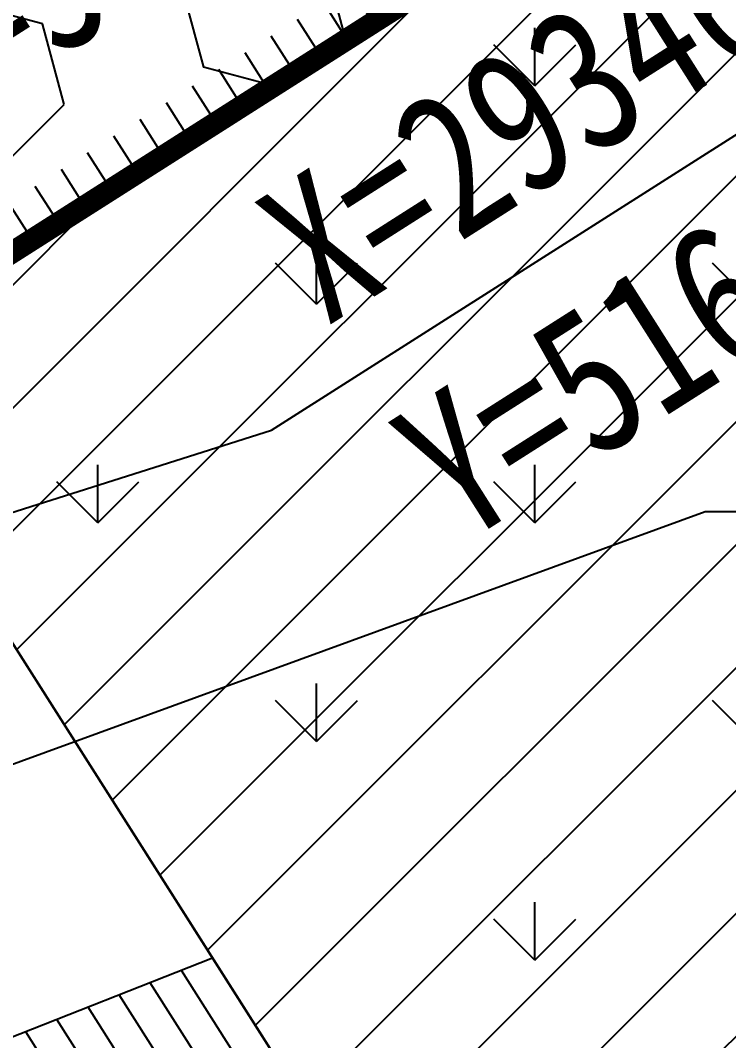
# Model space of a CAD drawing. Extents: x 1977 to 1034874806, y 3985 to 587211952.
# Drawn here: x 516867043 to 516873512, y 293463868 to 293473182 of the extents above; entities that cross this region are included whole.
import ezdxf

# ---------------------------------------------------------------- set-up
doc = ezdxf.new("R2010")
doc.units = 0
doc.header["$LTSCALE"] = 10
doc.header["$MEASUREMENT"] = 0
doc.linetypes.add('DASH', pattern=[0.35, 0.25, -0.1])
for name, color, linetype in [('01-标注_符号2', 200, 'Continuous'), ('A-E_楼梯', 171, 'Continuous'), ('M-建筑 地下室轮廓', 120, 'DASH'), ('M-建筑 坐标', 3, 'Continuous'), ('M-用地 代征绿地', 126, 'Continuous'), ('M-用地 代征道路', 216, 'Continuous'), ('M-绿化 填充 0.2覆土', 97, 'Continuous'), ('M-绿化 填充 实土104', 126, 'Continuous'), ('SPACE_HATCH', 8, 'Continuous')]:
    doc.layers.add(name, color=color, linetype=linetype)
doc.styles.add('-黑体', font='simhei.ttf', dxfattribs={"width": 0.8})
pattern_1 = [(45, (0, 0), (-561.2660075668219, 561.266007566822), [])]

# ---------------------------------------------------------------- blocks, each defined once
blk = doc.blocks.new('hteatr')
for p, q in [((12419.71508747435, -600.0000000000073), (0, -600.0000000000073)), ((6419.715087474353, -600.0000000000109), (5719.945974578572, -4200.000000000011)), ((12361.40099473303, -900.0000000000073), (6361.400994733049, -900.0000000000073)), ((12303.08690199173, -1200.000000000022), (6303.08690199173, -1200.000000000022)), ((12244.77280925041, -1500.000000000007), (6244.772809250411, -1499.999999999993)), ((12186.45871650909, -1800.000000000007), (6186.458716509092, -1800.000000000007)), ((12128.14462376777, -2100.000000000022), (6128.144623767774, -2100.000000000022)), ((12069.83053102647, -2400.000000000022), (6069.830531026455, -2400.000000000022))]:
    blk.add_line(p, q)
blk = doc.blocks.new('A$C3870481D')
at = {"layer": 'A-E_楼梯'}
blk.add_blockref('hteatr', (-23999.99466332793, 19400.00000023842), dxfattribs=at)
blk = doc.blocks.new('$LinePat$饰面砖')
at = {"color": 0}
for p, q in [((35, 0), (35, -100)), ((0, -100), (70, -100))]:
    blk.add_line(p, q, dxfattribs=at)

msp = doc.modelspace()

# ---------------------------------------------------------------- hatches: boundary and pattern name
at = {"layer": 'M-用地 代征绿地'}
h = msp.add_hatch(dxfattribs=at)
h.set_pattern_fill('普通砖', color=256, scale=500)
h.set_pattern_definition([(45, (5.364418029785156e-07, 897.5567491059301), (-883.8838300365748, 883.883830036575), [])])
h.paths.add_polyline_path([(517108949.4738886, 293584566.12585), (516934370.473893, 293583962.12585, 0.0374860606277796), (516891827.4738886, 293580619.12585, 0.03748490662940623), (516850261.4738886, 293570963.12585), (516833056.4738886, 293559606.12585), (516819246.4738886, 293553754.12585), (516805770.4738886, 293547171.12585), (516801837.4738886, 293531335.12585, -0.06489418597320953), (516865813.4738886, 293557783.12585, -0.0648428666169169), (516934428.4738873, 293566962.12585), (517119045.4738886, 293567601.12585), (517119567.7450143, 293474751.0862261, 0.4125670460722625), (517125567.6500984, 293468784.835022), (517128567.8982193, 293468784.835022, 0.04329282612153178), (517129601.1019961, 293468874.463633), (517129061.4738886, 293564635.12585)])
at = {"layer": 'M-用地 代征道路', "linetype": 'Continuous'}
h = msp.add_hatch(dxfattribs=at)
h.set_pattern_fill('ANSI31', color=256, scale=2000, angle=45)
h.set_pattern_definition([(90, (5.364418029785156e-07, -8.940696716308594e-07), (-3175, 6.821210263296962e-13), [])])
h.paths.add_polyline_path([(516805773.0000005, 293547165.9999991), (516819249.0000005, 293553748.9999991), (516833059.0000005, 293559600.9999991), (516850264.0000005, 293570957.9999991, -0.03748490662940613), (516891830.0000005, 293580613.9999991, -0.03748606062518316), (516934373.000002, 293583956.9999991), (517108952.0000005, 293584560.9999991), (517129064.0000005, 293564629.9999991), (517129758.0000005, 293441474.9999991), (517124870.0000005, 293421446.9999991), (517125067.0000005, 293386447.9999991), (517120118.0000005, 293377369.9999991), (517113257.0000005, 293364785.9999991), (516977085.0000005, 293278101.9999991), (516956377.0000005, 293282700.9999991), (516937582.0000005, 293312226.9999991), (516922624.0000005, 293326412.9999991), (516799129.0000005, 293520413.9999991), (516801840.0000005, 293531329.9999991)], flags=16)
edge = h.paths.add_edge_path()
edge.add_line((517148867.0000005, 293599698.9999991), (516934315.3290611, 293598955.9803599))
edge.add_arc((516935357.1341338, 293298946.8746312), 300010.9145980633, 90.19896327367037, 106.3380198189794)
edge.add_arc((516935363.7905613, 293298956.2722516), 300003.7690770355, 106.3397446327378, 122.480048359494)
edge.add_line((516774260.0000024, 293552033.0000004), (516760762.0000005, 293543440.9999991))
edge.add_line((516760762.0000005, 293543440.9999991), (516959452.0000005, 293231314.9999991))
edge.add_line((516959452.0000005, 293231314.9999991), (517150257.0000005, 293352775.9999991))
edge.add_line((517150257.0000005, 293352775.9999991), (517148867.0000005, 293599698.9999991))
h.paths.add_polyline_path([(516983988.0000005, 293276569.999999), (516977085.0000005, 293278101.9999991), (517113257.0000005, 293364785.9999991), (517108308.0000005, 293355707.9999991), (517078783.0000005, 293336912.9999991), (517064596.0000005, 293321954.9999992), (517033070.0000005, 293301886.9999991), (517013514.0000007, 293295364.9999992)])
at = {"layer": 'M-绿化 填充 0.2覆土'}
h = msp.add_hatch(dxfattribs=at)
h.set_pattern_fill('HEX', color=256, scale=800, angle=45)
h.set_pattern_definition([(45, (517055335.4446935, 293344865.7831461), (-933.2553690019039, 933.2553690019041), [762, -1524]), (165, (517055335.4446935, 293344865.7831461), (-341.5951732729175, -1274.850542274821), [762, -1524]), (105, (517055874.2600608, 293345404.5985134), (-1274.850542274821, -341.595173272917), [762, -1524])])
h.paths.add_polyline_path([(516929108.860943, 293455138.4293203), (516941419.9365612, 293461566.8412952), (516939151.6311547, 293462849.7868321), (516942117.1977516, 293468546.8843693), (516897640.1799669, 293491700.1679962), (516862856.9577619, 293475145.1839177, 0.03067195919542069), (516861677.3181407, 293474492.2235571), (516856455.8750296, 293471168.4510267), (516857223.6855791, 293469961.7126732), (516860007.0581194, 293471732.9318341), (516861564.9282266, 293469286.5028889), (516861510.3450565, 293469252.4501446), (516858782.8296829, 293467510.2981029), (516859531.2171252, 293466333.7135959), (516865527.1530264, 293470147.6561309), (516881167.2081652, 293480095.790576)])
at = {"layer": 'M-绿化 填充 实土104'}
h = msp.add_hatch(dxfattribs=at)
h.set_pattern_fill('GRASS', color=256, scale=1000)
h.set_pattern_definition([(90, (517087751.5588478, 293224887.3847584), (-1995.59095, 1995.59095), [529.16132, -3462.0203]), (45, (517087751.5588478, 293224887.3847584), (-1995.592310163021, 1995.592310163021), [529.16132, -2293.0323]), (135, (517087751.5588478, 293224887.3847584), (-1995.592310163021, -1995.592310163021), [529.16132, -2293.0323])])
h.paths.add_polyline_path([(516904411.8521023, 293554859.6745288), (516906626.1106155, 293553707.0045692), (516914822.7602444, 293558764.7647243, -0.1337552651021173), (516927458.2543333, 293562372.4505495), (516993010.4796155, 293563171.4309415, -0.07490227800532384), (516998745.631646, 293562493.8804093), (517001189.099744, 293567187.7356167), (516934437.7420107, 293566957.0233863, 0.06484918174548923), (516865815.9999999, 293557777.999999, 0.06489418597267553), (516801840.0000005, 293531329.9999991), (516799129.0000005, 293520413.9999992), (516831924.8687207, 293468894.2517234, 0.2395148962495549), (516836450.1601829, 293469109.350596), (516838044.0927892, 293470116.8245724), (516818252.8416649, 293501231.64686), (516817746.5769307, 293500909.6281976), (516803953.4442257, 293522594.6343121), (516807256.2191106, 293524695.4228497), (516808249.7729117, 293528882.842122), (516819978.2391098, 293536342.9413602), (516822554.388454, 293532292.8235156), (516821963.7462639, 293531917.135076), (516824831.0857452, 293527409.2197597), (516824827.4770077, 293526913.5525571, -0.1795361481436481), (516831122.9292986, 293533162.6180698), (516835332.0884528, 293541271.1136908, -0.1879278583672599), (516845709.7710767, 293550360.3534529), (516847378.2200506, 293550958.6966018, -0.2099432465830809), (516862626.9673198, 293549949.4390179), (516874374.7925718, 293543833.908276, 0.2617477248888367), (516891023.8433346, 293544367.5814074), (516902441.5146462, 293551074.6899994)])
h.paths.add_polyline_path([(517024123.0186958, 293553139.278419, 0.07137448395796248), (517026977.2947259, 293554410.4913545), (517043842.1001464, 293565019.2749382, -0.07849511982928316), (517049291.9292263, 293567354.5589118), (517001189.099744, 293567187.7356167), (517000324.9683413, 293565527.7579733)])
h = msp.add_hatch(dxfattribs=at)
h.set_pattern_fill('GRASS', color=256, scale=1000)
h.set_pattern_definition([(90, (517055335.4446935, 293344865.7831461), (-1995.59095, 1995.59095), [529.16132, -3462.0203]), (45, (517055335.4446935, 293344865.7831461), (-1995.592310163021, 1995.592310163021), [529.16132, -2293.0323]), (135, (517055335.4446935, 293344865.7831461), (-1995.592310163021, -1995.592310163021), [529.16132, -2293.0323])])
h.paths.add_polyline_path([(516865353.2082996, 293470037.0119874), (516872018.8948382, 293459557.4888479), (516873225.149489, 293456486.4224406), (516890227.6016132, 293463164.6521592), (516924393.7730093, 293409449.9775102), (516947534.5954401, 293402135.5495216), (516951822.4161803, 293404829.5550095), (516951822.4161803, 293441195.3279055), (516928116.8819689, 293454620.4526858), (516929108.860943, 293455138.4293203), (516881166.7743682, 293480095.5146517)])
at = {"layer": 'SPACE_HATCH'}
h = msp.add_hatch(dxfattribs=at)
h.set_pattern_fill('ANSI31', color=256, scale=500, style=0)
h.set_pattern_definition(pattern_1)
h.paths.add_polyline_path([(516927458.2543334, 293562372.4505495), (516993010.4796155, 293563171.4309415, -0.07490227800530427), (516998745.631646, 293562493.8804093), (517001189.099744, 293567187.7356167), (516934436.4214983, 293566957.018819, 0.06484794483848022), (516865816.0000005, 293557777.9999991, 0.06489418597319507), (516801840.0000005, 293531329.9999991), (516799129.0000005, 293520413.9999992), (516831924.8687207, 293468894.2517234, 0.239514896248998), (516836450.1601829, 293469109.350596), (516838044.0927892, 293470116.8245724), (516818252.8416649, 293501231.64686), (516817746.5769307, 293500909.6281976), (516803953.4442257, 293522594.6343121), (516807256.2191106, 293524695.4228497), (516808249.7729117, 293528882.842122), (516819978.2391098, 293536342.9413602), (516822554.388454, 293532292.8235156), (516821963.7462639, 293531917.135076), (516824831.0857452, 293527409.2197597), (516824827.4770077, 293526913.5525571, -0.1795361481433322), (516831122.9292986, 293533162.6180698), (516835332.0884528, 293541271.1136908, -0.1879278583672645), (516845709.7710767, 293550360.3534529), (516847378.2200506, 293550958.6966018, -0.2099432465826195), (516862626.9673198, 293549949.4390179), (516874374.8060679, 293543833.9012504, 0.2617474858044395), (516891023.8433346, 293544367.5814074), (516902441.5146462, 293551074.6899994), (516904411.8521023, 293554859.6745288), (516906626.1106155, 293553707.0045692), (516914822.7602444, 293558764.7647242, -0.1337552651034465)])
h = msp.add_hatch(dxfattribs=at)
h.set_pattern_fill('ANGLE', color=256, scale=200, style=0)
h.set_pattern_definition([(0, (0, 0), (0, 698.5), [508, -190.5]), (90, (0, 0), (-698.5, 4.277078946022131e-14), [508, -190.5])])
h.paths.add_polyline_path([(516897640.1799669, 293491700.1679962), (516896528.8385814, 293492278.6960447), (516860156.6956321, 293474967.487312, -0.03691973909678761), (516857792.0677128, 293473204.4129468), (516850264.5648402, 293468412.6392752, 0.09096555895099226), (516847884.3792516, 293466202.7813907), (516847477.3029607, 293465609.1058241, 0.01017308214394496), (516847334.8594161, 293465362.2597729), (516858329.0664576, 293472360.829905, 0.03527962987462944), (516860707.6917822, 293474122.2461231)])
h = msp.add_hatch(dxfattribs=at)
h.set_pattern_fill('ANSI31', color=256, scale=500, style=0)
h.set_pattern_definition(pattern_1)
h.paths.add_polyline_path([(516865353.2082996, 293470037.0119874), (516872018.8948382, 293459557.4888479), (516873225.149489, 293456486.4224406), (516890227.6016132, 293463164.6521592), (516924393.7730093, 293409449.9775102), (516947534.5954401, 293402135.5495216), (516951822.4161803, 293404829.5550095), (516951822.4161803, 293441195.3279055), (516928116.8819689, 293454620.4526858), (516929108.860943, 293455138.4293203), (516881166.7743682, 293480095.5146517)])

# ---------------------------------------------------------------- linework, layer by layer
at = {"layer": '01-标注_符号2'}
for p, q in [((516864909.2092092, 293465638.7148042), (516873297.2149476, 293468699.188558)), ((516873297.2149476, 293468699.188558), (516883969.6777555, 293468699.188558))]:
    msp.add_line(p, q, dxfattribs=at)
at = {"layer": 'M-建筑 地下室轮廓', "color": 5, "ltscale": 1.25, "const_width": 200, "flags": 128}
msp.add_lwpolyline([(517078822.7153697, 293454655.043418), (517061322.7265563, 293454655.0434221), (517061322.726487, 293495155.0413448), (517044333.8473822, 293495155.0413157), (516991396.7257563, 293522712.3788781), (516959674.5812705, 293461774.7423196), (516962925.4826212, 293460082.43694), (516957292.1556343, 293449260.902561), (516941354.3550842, 293457557.5929767), (516932900.7215059, 293453164.6981233), (516881167.5069034, 293480095.3209869), (516859531.8448948, 293466333.5744758), (516855211.4278414, 293473125.9596595), (516841795.4123853, 293464592.4651068), (516806254.0933536, 293520469.0913252), (516808283.5191748, 293529022.2836819), (516820009.5747326, 293536480.8492712), (516822693.0635856, 293532261.9764863), (516820499.2497375, 293530866.5622827), (516824155.4199067, 293525118.4738171, -0.4815319947310164), (516842602.8223377, 293532695.9845725), (516843127.671582, 293532422.7651878), (516848068.3125781, 293541913.6426257), (516885455.8017035, 293522450.9361167), (516891042.9754314, 293533183.759232), (516906343.9028854, 293525218.5958472), (516917933.7933307, 293547482.5591698), (516970622.21987, 293520054.66843), (516987799.2910907, 293553051.4837078), (517035254.3728598, 293528347.9171519), (517040841.533698, 293539080.7469169), (517046074.8968065, 293536356.4289083), (517057664.7793567, 293558620.4026932), (517090439.8386371, 293541558.7786388), (517090926.723677, 293542494.0758373, -0.4517382542377485), (517090710.2660825, 293562452.4178339), (517095795.6657672, 293556804.5235319, 0.5238141250600382), (517096985.2427286, 293547508.729849), (517114251.0479327, 293538520.7152445), (517112054.3397312, 293529912.3911588), (517100522.7155502, 293507760.3602595), (517100522.7155476, 293500055.0412626), (517108922.7152988, 293500055.041268), (517108922.7152926, 293482455.0412626), (517083722.2982041, 293482455.0412722), (517083722.2981974, 293463905.0414142), (517078822.7153729, 293463905.0414142), (517078822.7153697, 293454655.0437991)], format="xyb", dxfattribs=at)
at = {"layer": 'M-建筑 坐标'}
for p, q in [((516869338.2614873, 293469440.7274767), (516877683.0138444, 293474748.5552006)), ((516859517.418008, 293466324.9367353), (516869338.2614873, 293469440.7274767))]:
    msp.add_line(p, q, dxfattribs=at)
at = {"layer": 'M-绿化 填充 0.2覆土'}
msp.add_lwpolyline([(516897640.1799669, 293491700.1679962), (516942117.1977516, 293468546.8843693), (516939151.6311547, 293462849.7868321), (516941419.9365612, 293461566.8412952), (516929108.860943, 293455138.4293203), (516881167.2081652, 293480095.790576), (516865527.1530264, 293470147.6561309), (516859531.2171252, 293466333.7135959), (516858782.8296829, 293467510.2981029), (516861510.3450565, 293469252.4501446), (516861564.9282266, 293469286.5028889), (516860007.0581194, 293471732.9318341), (516857223.6855791, 293469961.7126732), (516856455.8750296, 293471168.4510267), (516861677.2727782, 293474492.1946808, -0.03067328896630632), (516862856.961989, 293475145.1859295), (516897640.1799669, 293491700.1679962)], format="xyb", dxfattribs=at)
at = {"layer": 'M-绿化 填充 实土104'}
msp.add_lwpolyline([(516865353.2082996, 293470037.0119874), (516865353.2082996, 293470037.0119874), (516872018.8948382, 293459557.4888479), (516873225.149489, 293456486.4224406), (516890227.6016132, 293463164.6521592), (516924393.7730093, 293409449.9775102), (516947534.5954401, 293402135.5495216), (516947534.5954401, 293402135.5495216), (516951822.4161803, 293404829.5550095), (516951822.4161803, 293441195.3279055), (516928116.8819689, 293454620.4526858), (516929108.860943, 293455138.4293203), (516881166.7743682, 293480095.5146517), (516865353.2082996, 293470037.0119874)], dxfattribs=at)

# ---------------------------------------------------------------- block references
at = {"xscale": 4.056704498398749, "yscale": 4, "zscale": 4, "rotation": 32.46082490177366}
for p in [(516869930.8474151, 293473422.3046039), (516869691.2458581, 293473269.8917904), (516869451.6443012, 293473117.4789769), (516869212.0427443, 293472965.0661634), (516868972.4411873, 293472812.65335), (516868732.8396304, 293472660.2405365), (516868493.2380735, 293472507.827723), (516868253.6365165, 293472355.4149095), (516868014.0349596, 293472203.0020961), (516867774.4334027, 293472050.5892826), (516867534.8318457, 293471898.1764691), (516867295.2302887, 293471745.7636557), (516867055.6287318, 293471593.3508422), (516866816.0271749, 293471440.9380288)]:
    msp.add_blockref('$LinePat$饰面砖', p, dxfattribs=at)
at = {"layer": 'A-E_楼梯', "color": 3, "rotation": 302.4591234528125}
msp.add_blockref('A$C3870481D', (516862371.0433982, 293439696.4254913), dxfattribs=at)

# ---------------------------------------------------------------- texts
at = {"layer": 'M-建筑 坐标', "color": 0, "style": '-黑体', "width": 0.8}
for s, p in [('Y=516855.211', (516866159.8077122, 293472052.5591711)), ('X=293466.325', (516869835.0462975, 293470378.9203785)), ('Y=516859.517', (516871076.1223146, 293468383.7247263))]:
    msp.add_text(s, height=1314.345991561182, rotation=32.45912345226726, dxfattribs=at).set_placement(p)

doc.saveas('drawing.dxf')
